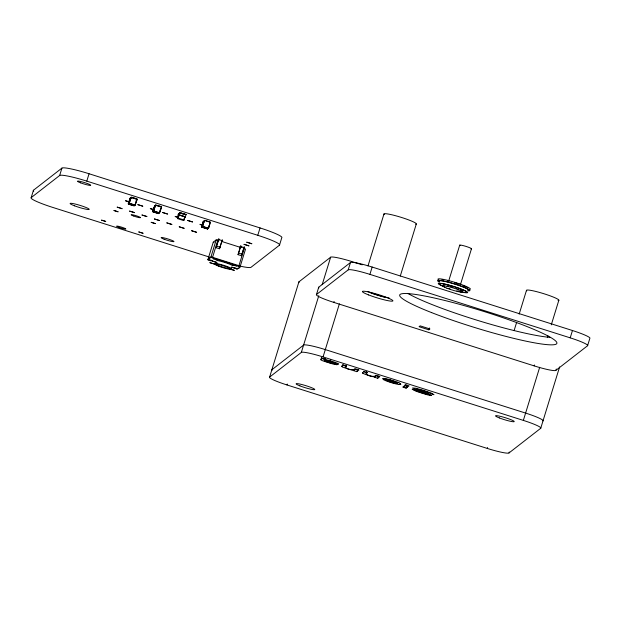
<?xml version="1.0" encoding="UTF-8"?>
<svg xmlns="http://www.w3.org/2000/svg" width="621" height="621" viewBox="0 0 621 621"><rect width="100%" height="100%" fill="white"/><g stroke="black" fill="none" stroke-linecap="round" stroke-linejoin="round"><path stroke-width="0.93" d="M324.209 360.553L324.83 361.096A3.974 0.435 17.1 0 0 325.676 361.438L328.16 362.284A10.736 1.18 17.1 0 0 330.054 362.874L333.648 363.665A9.587 1.056 17.1 0 0 333.951 363.673L337.125 364.729L332.662 363.937L323.696 361.135A5.791 0.637 17.1 0 1 321.437 360.227A5.573 0.613 17.1 0 1 320.816 359.769L320.785 359.73A18.475 2.026 17.1 0 1 320.878 359.543L321.794 358.759A38.82 4.262 17.1 0 0 321.895 358.596L321.903 358.542M185.213 216.915L183.591 220.533L177.49 218.6L178.406 215.526L179.166 215.766L178.18 215.829M183.591 220.533L184.282 218.227M209.106 256.97L52.901 207.468A25.702 2.818 17.1 0 1 31.19 197.618L33.456 190.243L61.921 168.112A25.702 2.818 17.1 0 1 89.059 173.748L260.052 227.93A25.702 2.818 17.1 0 1 281.763 237.781L279.497 245.155L251.031 267.286A25.702 2.818 17.1 0 1 239.714 266.021M31.19 197.618L59.655 175.487L61.921 168.112M59.655 175.487A25.702 2.818 17.1 0 1 86.793 181.122L89.059 173.748M130.208 197.952L128.236 203.835L130.464 197.82M129.106 203.16L131.334 197.144L137.047 198.953L131.116 197.315L128.71 203.533L130.348 198.208L130.992 197.703L129.362 203.028M135.207 205.093L137.187 199.209L134.951 205.225L129.238 203.416M154.637 205.691L152.665 211.575L154.893 205.559M153.527 210.899L155.506 205.015L161.476 206.7L155.545 205.054L153.131 211.272L154.769 205.947L155.421 205.442L153.783 210.767M159.488 211.707L158.51 213.64L152.797 211.831L158.728 213.477M160.862 208.144L159.504 212.576L158.596 213.22L153.271 211.528L153.923 211.024M178.211 215.805L179.027 215.875M179.228 215.013L179.981 212.576L186.083 214.509L185.306 216.97L179.112 214.975L177.49 218.6M186.005 214.703L179.896 212.77L178.879 213.554C180.897 213.492 177.125 213.104 178.211 215.673L179.283 214.843M179.95 212.599L180.517 213.119M184.546 216.729L179.873 215.215M186.059 214.532L180.276 213.073L182.69 213.935M202.384 226.386L204.356 220.502L202.601 226.215M202.912 225.361L204.278 220.929M208.345 227.193L207.624 228.994M209.176 225.4L208.353 228.062L207.445 228.699L202.12 227.014L202.772 226.502M209.999 223.42L208.493 228.318L210.247 222.605M210.985 260.905L207.856 259.764L213.275 242.159L216.217 239.877L218.313 240.374M209.168 260.331C206.723 259.159 210.185 256.023 212.568 257.311L238.953 265.672C242.136 265.935 237.928 269.32 236.244 268.357M207.864 259.733L210.791 257.459L216.201 239.885M240.11 266.727L212.421 257.8L217.824 240.218M222.31 240.001L219.5 248.765L216.061 247.701L218.771 238.883M216.085 247.678L218.887 238.922M219.485 248.78L222.194 239.97M244.294 246.972L241.484 255.736L238.045 254.664L240.762 245.854M238.053 254.664L240.87 245.885M235.701 268.202C235.833 270.158 240.125 268.132 240.102 266.751L245.52 249.145L243.719 248.423M237.175 269.025L237.323 268.536M241.468 255.751L244.177 246.933M238.798 266.161L244.208 248.579M279.497 245.155A25.702 2.818 17.1 0 0 257.785 235.305L260.052 227.93M559.599 366.941L540.728 428.28L509.003 452.942A20.563 2.259 17.1 0 1 487.291 448.432L286.995 384.958A20.563 2.259 17.1 0 1 269.623 377.079L298.911 281.864L330.636 257.203A20.563 2.259 17.1 0 1 352.348 261.713L362.183 264.825M286.995 384.958L287.275 384.042M316.477 294.525L318.728 287.197L350.454 262.536A20.563 2.259 17.1 0 1 372.158 267.046L572.461 330.519A20.563 2.259 17.1 0 1 589.834 338.398L587.582 345.726L555.857 370.388A20.563 2.259 17.1 0 1 534.145 365.878L333.85 302.404A20.563 2.259 17.1 0 1 316.477 294.525L348.195 269.863L350.454 262.536M269.623 377.079L301.34 352.418L318.806 295.658M322.183 284.666L330.636 257.203M333.85 302.404L334.129 301.488M320.972 359.45L321.531 357.626M301.34 352.418A20.563 2.259 17.1 0 1 323.052 356.928L339.392 303.824M325.171 358.441L324.612 360.265L325.66 360.553A33.813 3.71 17.1 0 1 330.139 361.864L335.161 363.013L325.645 360.04A3.936 0.435 17.1 0 0 325.489 360.033L325.342 360.025A10.93 1.195 17.1 0 0 324.783 360.172M330.139 361.864L330.698 360.048M367.997 265.943L383.995 213.927M348.195 269.863A20.563 2.259 17.1 0 1 369.906 274.373L372.158 267.046M354.42 368.89L353.861 370.714L356.834 371.653L358.992 369.976L355.693 368.928C353.38 370.853 343.576 369.309 345.726 365.21M356.834 371.653L357.393 369.837L358.201 369.2M375.604 375.27L374.735 377.327L377.708 378.267L379.866 376.59L376.567 375.542C374.277 377.483 364.216 375.891 366.677 371.762M400.289 276.035L416.295 224.018M377.708 378.267L378.802 376.031M406.072 388.156L406.499 387.83L403.2 386.782L402.773 387.108L406.072 388.156L406.631 386.34M406.895 387.52L409.053 385.835L405.761 384.795L403.596 386.472L406.895 387.52L407.454 385.695L404.985 384.911M428.839 329.798L429.926 328.951L420.153 325.862L419.066 326.7L428.839 329.798L429.398 327.966M448.789 280.676L459.726 245.124M460.518 284.387L471.455 248.842M514.126 330.519L516.656 322.307M519.179 314.094L526.484 290.364M487.291 448.432L487.578 447.524M534.145 365.878L534.433 364.962M509.003 452.942L509.282 452.026M547.342 337.638L547.901 335.814M551.269 324.861L558.853 300.222M540.728 428.28A20.563 2.259 17.1 0 0 523.356 420.401L539.688 367.298M555.857 370.388L556.284 369.014M587.582 345.726A20.563 2.259 17.1 0 0 570.21 337.847L572.461 330.519M324.775 358.736L325.109 359.148M345.097 367.096L346.479 366.01L343.18 364.962L341.767 366.064A18.746 2.057 17.1 0 0 341.651 366.289A6.792 0.745 17.1 0 0 342.419 366.856M366.592 371.824L366.685 372.235M365.971 373.71L367.353 372.623L366.825 372.321M382.815 378.709L383.359 379.563A8.647 0.947 17.1 0 0 384.197 380.013A9.113 1.001 17.1 0 0 384.733 380.262A8.5 0.931 17.1 0 0 388.265 381.636L390.058 382.233A11.923 1.312 17.1 0 0 391.525 382.691L392.938 383.118A8.702 0.955 17.1 0 0 396.679 384.081A9.253 1.017 17.1 0 0 397.401 384.228A8.826 0.97 17.1 0 0 398.946 384.492M130.604 198.076L131.248 197.571L135.689 198.976M129.494 203.284L128.842 203.789L134.167 205.473L135.075 204.837L136.713 199.512L136.061 200.024M134.555 205.598L134.089 205.9L128.368 204.092L134.307 205.73M155.025 205.815L155.677 205.31M184.515 217.459L185.384 216.776L179.252 214.866M204.534 220.797L203.626 221.433L201.988 226.758L202.64 226.246M353.861 370.714L354.172 370.473L352.821 370.217A6.94 0.761 17.1 0 1 350.438 369.627L348.125 368.944A7.211 0.792 17.1 0 1 342.287 366.832M229.475 268.846L230.127 268.877M235.087 267.969L234.684 267.962M210.791 257.459L212.421 257.8M236.95 266.285L232.394 264.725L233.892 265.478M398.946 384.492L400.599 384.469A18.715 2.057 17.1 0 0 400.832 384.321L400.203 383.522M429.911 395.352L431.696 395.352L427.403 393.303A39.628 4.347 17.1 0 0 423.483 391.921M217.094 260.052C219.213 259.733 209.727 257.459 214.346 259.291M375.045 377.087L373.695 376.831A6.94 0.761 17.1 0 1 371.311 376.241L368.99 375.558A7.211 0.792 17.1 0 1 363.161 373.446M129.222 202.151L125.465 200.738L129.533 201.755M230.67 268.994L234.373 270.383L230.003 269.227M221.371 240.964C226.805 241.926 214.424 237.99 218.957 240.211M216.387 259.896L215.728 259.725M153.721 209.937L150.282 208.609L153.736 209.393M243.176 247.888C248.951 249.106 237.183 245.023 240.622 247.057M426.41 394.545L415.954 391.207L412.158 389.196L415.744 390.446A5.147 0.567 17.1 0 0 417.615 391.385L421.201 392.627A16.542 1.816 17.1 0 0 422.365 392.992L426.79 394.219A3.54 0.388 17.1 0 0 427.504 393.838M212.7 260.572L210.674 260.23L211.326 260.641M325.14 358.736L324.325 360.483L325.132 360.716A41.537 4.557 17.1 0 1 330.333 362.26L331.684 362.656A17.955 1.972 17.1 0 0 333.322 363.138M178.025 217.668L175.099 216.473L178.553 217.257M390.213 379.842L391.781 380.316A13.996 1.537 17.1 0 1 393.14 380.743L395.957 381.69A8.57 0.939 17.1 0 1 400.211 383.522M202.687 224.887L199.915 224.336L202.135 225.322M86.793 181.122L257.785 235.305M156.562 205.59L161.002 206.995M369.906 274.373L570.21 337.847M178.118 218.103L184.227 220.044M129.455 203.246L135.168 205.062M153.884 210.985L159.597 212.801L161.607 206.956L159.38 212.972L153.666 211.156M221.736 241.46L240.304 247.344M216.659 246.157L220.082 247.243M238.643 253.12L242.066 254.206M209.316 259.842L211.132 260.416M323.052 356.928L523.356 420.401M367.353 372.623L364.053 371.575L362.641 372.678A18.746 2.057 17.1 0 0 362.524 372.903A5.03 0.551 17.1 0 0 362.548 372.942M354.979 369.068L357.393 369.837M375.48 375.565L378.267 376.45M382.932 378.639L397.44 383.235L397.122 382.753A6.156 0.675 17.1 0 0 396.175 382.241A5.822 0.637 17.1 0 0 392.596 380.898L383.359 378.406A8.748 0.963 17.1 0 1 390.19 379.811M241.841 247.492L241.282 247.305M423.491 391.921L420.533 390.888A35.18 3.858 17.1 0 1 419.532 390.531L416.101 388.994L423.584 390.772L433.97 394.7L431.316 393.101L423.491 390.361L416.023 388.272L412.623 387.954L416.249 389.817A9.129 1.001 17.1 0 0 416.947 390.081L417.739 390.368A47.219 5.185 17.1 0 0 420.79 391.44L427.427 393.815M325.07 359.606L324.263 359.318A5.791 0.637 17.1 0 1 321.996 358.41M214.051 242.57L213.275 242.198M346.207 365.839L345.649 365.466M460.083 245.567A6.171 0.675 17.1 0 1 465.657 246.296A6.171 0.675 17.1 0 1 471.044 248.912M443.169 286.18A14.392 1.576 17.1 0 1 444.007 284.022A14.392 1.576 17.1 0 1 464.003 290.364A14.392 1.576 17.1 0 1 460.417 291.645M442.012 279.629A14.392 1.576 17.1 0 1 443.557 279.823M447.958 280.731A14.392 1.576 17.1 0 1 449.239 281.057M454.456 282.532A14.392 1.576 17.1 0 1 459.393 284.154M462.932 285.481A14.392 1.576 17.1 0 1 466.456 287.073M467.45 287.686A14.392 1.576 17.1 0 1 467.745 287.934M460.65 289.596A10.278 1.126 17.1 0 1 462.606 291.156M461.659 291.187A10.278 1.126 17.1 0 1 460.557 291.055M443.79 285.637A10.278 1.126 17.1 0 1 443.487 285.435M443.34 284.837A10.278 1.126 17.1 0 1 444.287 284.814M444.791 286.987A15.416 1.692 17.1 0 1 442.983 283.665A15.416 1.692 17.1 0 1 465.874 291.063A15.416 1.692 17.1 0 1 456.854 290.884M450.031 288.843A15.416 1.692 17.1 0 1 448.704 288.4M439.497 281.709A15.416 1.692 17.1 0 1 453.92 283.851A15.416 1.692 17.1 0 1 467.838 290.356M439.249 282.043A16.961 1.863 17.1 0 1 453.873 283.657A16.961 1.863 17.1 0 1 468.055 290.822M438.527 279.854A16.961 1.863 17.1 0 1 454.393 282.213A16.961 1.863 17.1 0 1 469.701 289.37M447.089 286.265A6.171 0.675 17.1 0 1 448.828 286.242M450.31 286.56A6.171 0.675 17.1 0 1 453.089 287.329M456.241 288.4A6.171 0.675 17.1 0 1 456.722 288.594M457.933 289.122A6.171 0.675 17.1 0 1 458.834 289.86M318.884 287.903A20.563 2.259 17.1 0 1 318.728 287.197M550.004 337.366A82.236 9.028 17.1 0 1 476.765 320.133A82.236 9.028 17.1 0 1 407.842 293.391M386.068 297.568A17.473 1.917 17.1 0 1 370.69 292.879M389.22 298.033A15.936 1.747 17.1 0 1 367.671 291.474M384.383 214.633A16.93 1.855 17.1 0 1 400.553 217.156A16.93 1.855 17.1 0 1 415.705 224.235M526.794 290.861A16.922 1.855 17.1 0 1 543.631 293.648A16.922 1.855 17.1 0 1 558.046 300.572M33.744 191.206A25.702 2.818 17.1 0 1 33.456 190.243M216.931 260.51A8.997 0.986 17.1 0 1 226.432 263.001A8.997 0.986 17.1 0 1 232.58 265.819M542.979 420.96A20.563 2.259 17.1 0 0 525.607 413.081L325.303 349.6A20.563 2.259 17.1 0 0 303.591 345.097L271.874 369.759A20.563 2.259 17.1 0 0 272.029 370.458M429.934 395.367A7.7 0.846 17.1 0 1 426.402 394.537M398.938 382.59A8.826 0.97 17.1 0 1 397.96 382.412A9.253 1.017 17.1 0 1 397.23 382.257M386.309 380.331A9.587 1.056 17.1 0 1 386.107 379.974L396.897 383.429A5.985 0.66 17.1 0 1 390.469 382.055L390.19 381.946A5.356 0.59 17.1 0 1 387.093 380.766L386.93 380.681A4.836 0.528 17.1 0 1 386.34 380.331M366.631 372.763A7.211 0.792 17.1 0 1 363.72 371.63M363.844 371.653A6.792 0.745 17.1 0 1 363.58 371.505M363.285 373.477A6.792 0.745 17.1 0 1 362.563 372.949M346.138 366.281A7.211 0.792 17.1 0 1 342.846 365.016M342.978 365.039A6.792 0.745 17.1 0 1 342.652 364.853M322.035 358.418A5.573 0.613 17.1 0 1 321.414 357.999M333.322 363.138A8.484 0.931 17.1 0 0 335.821 363.797A5.783 0.637 17.1 0 0 338.686 364.092A5.504 0.605 17.1 0 0 337.405 363.269A5.643 0.621 17.1 0 0 335.992 362.703L333.415 361.818A12.016 1.32 17.1 0 0 325.148 359.536A7.475 0.823 17.1 0 0 324.783 359.132L321.321 358.03A7.77 0.854 17.1 0 1 321.888 358.48A6.171 0.675 17.1 0 1 321.903 358.542M299.074 282.563A20.563 2.259 17.1 0 1 298.911 281.864M101.596 220.16L105.772 221.449L101.634 220.137M113.992 210.527L118.169 211.815L114.008 210.511M117.198 207.166L122.19 208.703L117.237 207.135M129.61 211.101L134.594 212.638L129.61 211.101M137.87 204.674L142.861 206.211L137.909 204.643M138.825 231.959L143.001 233.248L138.825 231.959M142.015 215.029L147.006 216.566L142.03 215.013M151.221 222.326L155.397 223.614L151.221 222.326M154.427 218.965L159.418 220.502L154.427 218.965M162.686 212.537L167.678 214.074L162.702 212.522M166.832 222.892L171.823 224.437L166.832 222.892M179.244 226.828L184.235 228.365L179.259 226.812M187.503 220.401L192.494 221.945L187.503 220.401M191.648 230.764L196.64 232.301L191.664 230.74M209.921 262.675L214.835 264.189L209.921 262.675M212.087 260.991L217.001 262.504L212.103 260.967M231.633 267.177L236.547 268.691L231.633 267.177M244.037 244.348L249.029 245.885L244.084 244.317M246.793 242.206L251.784 243.743L246.793 242.206M203.277 221.34L201.515 227.053L203.277 221.34M204.612 220.37L210.333 222.178L204.612 220.37M201.872 227.146L207.585 228.955L201.872 227.146M202.733 226.471L208.454 228.28L202.733 226.471M446.848 288.16A10.278 1.126 17.1 0 0 462.443 292.072A10.278 1.126 17.1 0 0 448.727 286.7A10.278 1.126 17.1 0 0 446.848 288.16M431.665 312.627A82.236 9.028 17.1 0 0 556.432 343.949A82.236 9.028 17.1 0 0 446.693 300.944A82.236 9.028 17.1 0 0 431.665 312.627M368.657 294.936A15.936 1.747 17.1 0 0 392.829 300.999A15.936 1.747 17.1 0 0 371.568 292.67A15.936 1.747 17.1 0 0 368.657 294.936M164.177 239.225A6.684 0.73 17.1 0 0 173.973 241.585A6.684 0.73 17.1 0 0 164.612 238.029A6.684 0.73 17.1 0 0 164.177 239.225M118.689 227.294A4.883 0.536 17.1 0 0 125.846 229.017A4.883 0.536 17.1 0 0 118.999 226.424A4.883 0.536 17.1 0 0 118.689 227.294M133.329 215.914A4.883 0.536 17.1 0 0 140.486 217.637A4.883 0.536 17.1 0 0 133.647 215.037A4.883 0.536 17.1 0 0 133.329 215.914M74.528 205.823A10.021 1.102 17.1 0 0 89.222 209.355A10.021 1.102 17.1 0 0 75.18 204.03A10.021 1.102 17.1 0 0 74.528 205.823M80.544 182.822A6.94 0.761 17.1 0 0 90.713 185.268A6.94 0.761 17.1 0 0 80.994 181.588A6.94 0.761 17.1 0 0 80.544 182.822M218.491 265.656A8.997 0.986 17.1 0 0 231.68 268.823A8.997 0.986 17.1 0 0 219.073 264.041A8.997 0.986 17.1 0 0 218.491 265.656M218.608 266.168A8.484 0.931 17.1 0 0 231.035 269.157A8.484 0.931 17.1 0 0 219.151 264.655A8.484 0.931 17.1 0 0 218.608 266.168M299.912 385.874A9.765 1.071 17.1 0 0 314.731 389.592A9.765 1.071 17.1 0 0 301.697 384.492A9.765 1.071 17.1 0 0 299.912 385.874M499.369 417.933A9.765 1.071 17.1 0 0 514.18 421.651A9.765 1.071 17.1 0 0 501.155 416.544A9.765 1.071 17.1 0 0 499.369 417.933M341.666 366.289A5.03 0.551 17.1 0 0 341.674 366.328"/></g></svg>
